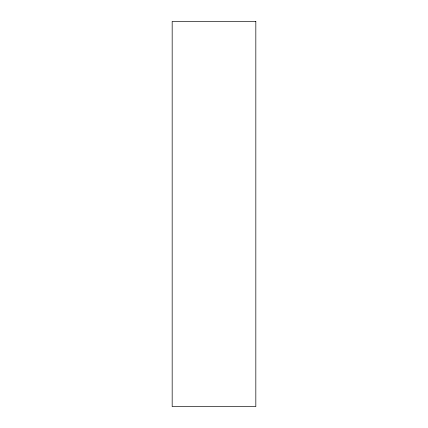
<?xml version="1.0" encoding="UTF-8"?>
<svg xmlns="http://www.w3.org/2000/svg" width="428" height="428" viewBox="0 0 428 428"><rect width="100%" height="100%" fill="white"/><g stroke="black" fill="none" stroke-linecap="round" stroke-linejoin="round"><path stroke-width="0.64" d="M255.826 21.4L172.174 21.4L172.174 406.6L255.826 406.6L255.826 21.4"/></g></svg>
